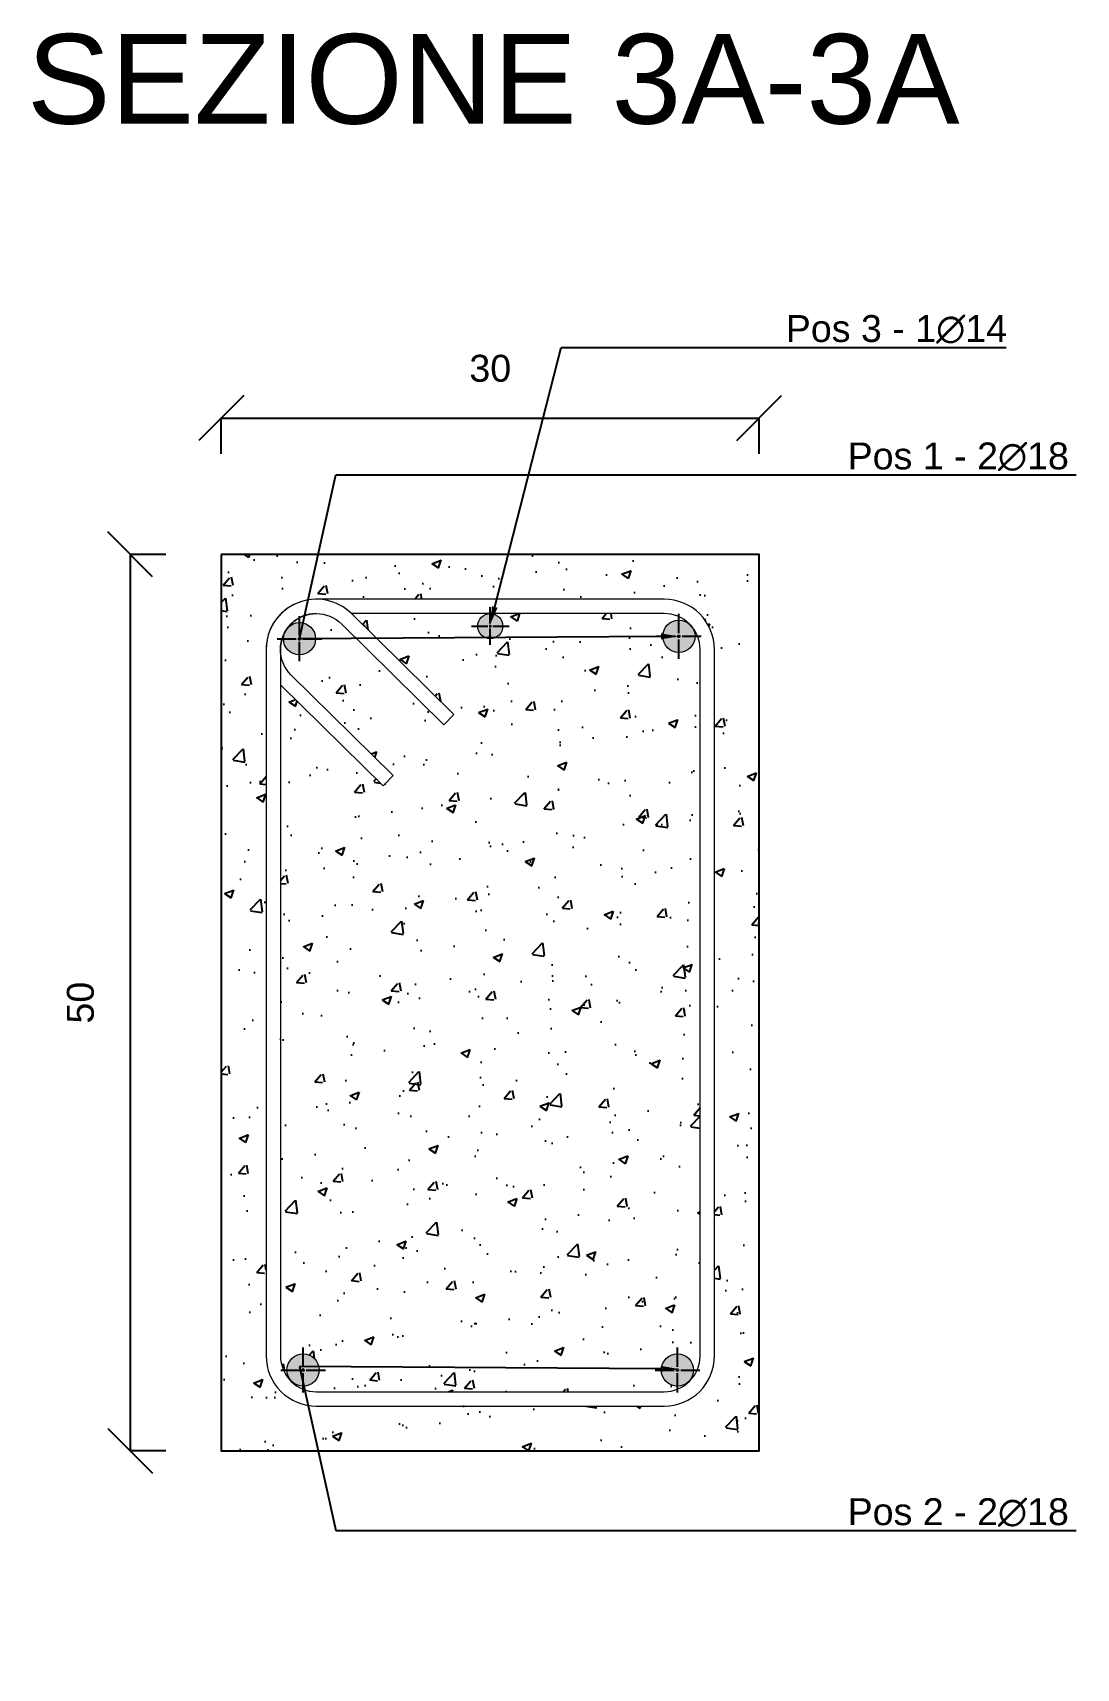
# Model space of a CAD drawing. Header units: millimetres. Extents: x -455371 to 117772, y -78417 to 116564.
# Drawn here: x -206030 to -205448, y -306 to 606 of the extents above; entities that cross this region are included whole.
import ezdxf
from ezdxf import colors
from ezdxf.entities.mleader import LeaderData, LeaderLine
from ezdxf.math import Vec2, Vec3

# ---------------------------------------------------------------- set-up
doc = ezdxf.new("R2010")
doc.units = ezdxf.units.MM
doc.linetypes.add('CENTER2', pattern=[28.575, 19.05, -3.175, 3.175, -3.175])
doc.layers.get('0').update_dxf_attribs({"color": 255})
for name, color, linetype, lineweight in [('armature', 5, 'Continuous', 18), ('Cls', 7, 'Continuous', 25), ('quote', 5, 'Continuous', 15), ('RETINO ARMATURE', 253, 'Continuous', 15), ('Scritte', 7, 'Continuous', 15), ('staffe', 10, 'Continuous', 15)]:
    doc.layers.add(name, color=color, linetype=linetype, lineweight=lineweight)
doc.layers.add('RETINI', color=253, linetype='Continuous')
doc.styles.get("Standard").update_dxf_attribs({"font": 'arial.ttf'})
doc.dimstyles.new('scala 1 a 10', dxfattribs={"dimtxt": 15, "dimasz": 25, "dimexe": 0.183, "dimexo": 0.1, "dimgap": 20, "dimtad": 2, "dimdec": 0, "dimlfac": 0.1, "dimzin": 0, "dimdsep": 46, "dimtxsty": 'Standard', "dimblk": 'OBLIQUE', "dimcen": -25, "dimadec": 0, "dimazin": 0, "dimtfac": 1, "dimtdec": 0, "dimtofl": 0, "dimtmove": 0, "dimatfit": 3, "dimfxl": 20, "dimfxlon": 1, "dimtolj": 1, "dimtzin": 0, "dimarcsym": 0})
pattern_1 = [(50, (138950.428, -61873.34), (52.833554, -4.622335), [5.5245, -60.7695]), (355, (138950.43, -61873.34), (-10.220592, 55.406485), [4.4196, -48.615769]), (100.451445, (138954.83, -61873.724), (42.612962, 50.784148), [4.6951026, -51.646171]), (46.1842, (138950.43, -61858.61), (78.612922, -12.192275), [8.28675, -91.15425]), (96.635558, (138956.98, -61859.62), (68.847199, 71.753576), [7.042657, -77.469326]), (351.18415, (138950.43, -61858.61), (68.847199, 71.753576), [6.62939, -72.923322]), (21, (138957.794, -61862.29), (43.9681735, -29.6569075), [5.5245, -60.7695]), (326, (138957.794, -61862.29), (17.922588, 53.41451), [4.4196, -48.6156]), (71.451445, (138961.46, -61864.76), (61.8907616, 23.757603), [4.6951026, -51.646082]), (37.5, (138950.428, -61873.339), (0.8956949, 24.5209613), [0, -48.02632, 0, -49.3522, 0, -48.79975]), (7.5, (138950.428, -61873.34), (19.3777021, 29.0523667), [0, -28.13812, 0, -46.92142, 0, -18.59915]), (327.5, (138934.002, -61873.339), (39.3212726, -1.6613358), [0, -18.415, 0, -57.4548, 0, -76.2381]), (317.5, (138926.636, -61873.34), (42.9574626, 7.3736824), [0, -23.9395, 0, -38.15588, 0, -54.1401])]
pattern_2 = [(50, (138950.428, -61873.34), (52.833554, -4.622335), [5.5245, -60.7695]), (355, (138950.43, -61873.34), (-10.220592, 55.406485), [4.4196, -48.615769]), (100.451445, (138954.83, -61873.724), (42.612962, 50.784148), [4.6951026, -51.646171]), (46.1842, (138950.43, -61858.61), (78.612922, -12.192275), [8.28675, -91.15425]), (96.635558, (138956.98, -61859.62), (68.847199, 71.753576), [7.042657, -77.469326]), (351.18415, (138950.43, -61858.61), (68.847199, 71.753576), [6.62939, -72.923322]), (21, (138957.794, -61862.29), (43.9681735, -29.6569075), [5.5245, -60.7695]), (326, (138957.794, -61862.29), (17.922588, 53.41451), [4.4196, -48.6156]), (71.451445, (138961.46, -61864.76), (61.8907616, 23.757603), [4.6951026, -51.646082]), (37.5, (138950.428, -61873.339), (0.8956949, 24.5209613), [0, -48.02632, 0, -49.3522, 0, -48.79975]), (7.5, (138950.428, -61873.34), (19.3777021, 29.0523667), [0, -28.13812, 0, -46.92142, 0, -18.59915]), (327.5, (138934.002, -61873.339), (39.3212726, -1.6613358), [0, -18.415, 0, -57.4548, 0, -76.2381]), (317.5, (138926.636, -61873.34), (42.9574626, 7.3736824), [0, -23.9395, 0, -38.15588, 0, -54.1401])]

# ---------------------------------------------------------------- blocks, each defined once
blk = doc.blocks.new('*U1867')
at = {"layer": 'Cls', "color": 0, "linetype": 'CENTER2', "transparency": 16777216}
for p, q in [((0, 1.8), (0, 12.5)), ((-12.5, 0), (-1.8, 0)), ((1.8, 0), (12.5, 0)), ((0, -12.5), (0, -1.8))]:
    blk.add_line(p, q, dxfattribs=at)
at = {"layer": 'Cls', "color": 0, "linetype": 'Continuous', "transparency": 16777216}
for p, q in [((-0.9, 0), (0.9, 0)), ((0, -0.9), (0, 0.9))]:
    blk.add_line(p, q, dxfattribs=at)
blk = doc.blocks.new('*U1868')
at = {"layer": 'Cls', "color": 0, "linetype": 'CENTER2', "transparency": 16777216}
for p, q in [((0, 1.8), (0, 12.5)), ((-12.5, 0), (-1.8, 0)), ((1.8, 0), (12.5, 0)), ((0, -12.5), (0, -1.8))]:
    blk.add_line(p, q, dxfattribs=at)
at = {"layer": 'Cls', "color": 0, "linetype": 'Continuous', "transparency": 16777216}
for p, q in [((-0.9, 0), (0.9, 0)), ((0, -0.9), (0, 0.9))]:
    blk.add_line(p, q, dxfattribs=at)
blk = doc.blocks.new('*U1869')
at = {"layer": 'Cls', "color": 0, "linetype": 'CENTER2', "transparency": 16777216}
for p, q in [((0, 1.8), (0, 12.5)), ((-12.5, 0), (-1.8, 0)), ((1.8, 0), (12.5, 0)), ((0, -12.5), (0, -1.8))]:
    blk.add_line(p, q, dxfattribs=at)
at = {"layer": 'Cls', "color": 0, "linetype": 'Continuous', "transparency": 16777216}
for p, q in [((-0.9, 0), (0.9, 0)), ((0, -0.9), (0, 0.9))]:
    blk.add_line(p, q, dxfattribs=at)
blk = doc.blocks.new('*U1870')
at = {"layer": 'Cls', "color": 0, "linetype": 'CENTER2', "transparency": 16777216}
for p, q in [((0, 1.8), (0, 12.5)), ((-12.5, 0), (-1.8, 0)), ((1.8, 0), (12.5, 0)), ((0, -12.5), (0, -1.8))]:
    blk.add_line(p, q, dxfattribs=at)
at = {"layer": 'Cls', "color": 0, "linetype": 'Continuous', "transparency": 16777216}
for p, q in [((-0.9, 0), (0.9, 0)), ((0, -0.9), (0, 0.9))]:
    blk.add_line(p, q, dxfattribs=at)
blk = doc.blocks.new('*U1871')
at = {"layer": 'Cls', "color": 0, "linetype": 'CENTER2', "transparency": 16777216}
for p, q in [((0, 1.8), (0, 12.5)), ((-12.5, 0), (-1.8, 0)), ((1.8, 0), (12.5, 0)), ((0, -12.5), (0, -1.8))]:
    blk.add_line(p, q, dxfattribs=at)
at = {"layer": 'Cls', "color": 0, "linetype": 'Continuous', "transparency": 16777216}
for p, q in [((-0.9, 0), (0.9, 0)), ((0, -0.9), (0, 0.9))]:
    blk.add_line(p, q, dxfattribs=at)
blk = doc.blocks.new('*U1872')
at = {"layer": 'Cls', "color": 0, "linetype": 'CENTER2', "transparency": 16777216}
for p, q in [((0, 1.8), (0, 12.5)), ((-12.5, 0), (-1.8, 0)), ((1.8, 0), (12.5, 0)), ((0, -12.5), (0, -1.8))]:
    blk.add_line(p, q, dxfattribs=at)
at = {"layer": 'Cls', "color": 0, "linetype": 'Continuous', "transparency": 16777216}
for p, q in [((-0.9, 0), (0.9, 0)), ((0, -0.9), (0, 0.9))]:
    blk.add_line(p, q, dxfattribs=at)
blk = doc.blocks.new('*U1873')
at = {"layer": 'Cls', "color": 0, "linetype": 'CENTER2', "transparency": 16777216}
for p, q in [((0, 1.8), (0, 12.5)), ((-12.5, 0), (-1.8, 0)), ((1.8, 0), (12.5, 0)), ((0, -12.5), (0, -1.8))]:
    blk.add_line(p, q, dxfattribs=at)
at = {"layer": 'Cls', "color": 0, "linetype": 'Continuous', "transparency": 16777216}
for p, q in [((-0.9, 0), (0.9, 0)), ((0, -0.9), (0, 0.9))]:
    blk.add_line(p, q, dxfattribs=at)
blk = doc.blocks.new('*U1874')
at = {"layer": 'Cls', "color": 0, "linetype": 'CENTER2', "transparency": 16777216}
for p, q in [((0, 1.8), (0, 12.5)), ((-12.5, 0), (-1.8, 0)), ((1.8, 0), (12.5, 0)), ((0, -12.5), (0, -1.8))]:
    blk.add_line(p, q, dxfattribs=at)
at = {"layer": 'Cls', "color": 0, "linetype": 'Continuous', "transparency": 16777216}
for p, q in [((-0.9, 0), (0.9, 0)), ((0, -0.9), (0, 0.9))]:
    blk.add_line(p, q, dxfattribs=at)
blk = doc.blocks.new('*U1883')
at = {"layer": 'Cls', "color": 0, "linetype": 'CENTER2', "transparency": 16777216}
for p, q in [((0, 1.4), (0, 10.5)), ((-10.5, 0), (-1.4, 0)), ((1.4, 0), (10.5, 0)), ((0, -10.5), (0, -1.4))]:
    blk.add_line(p, q, dxfattribs=at)
at = {"layer": 'Cls', "color": 0, "linetype": 'Continuous', "transparency": 16777216}
for p, q in [((-0.7, 0), (0.7, 0)), ((0, -0.7), (0, 0.7))]:
    blk.add_line(p, q, dxfattribs=at)
blk = doc.blocks.new('_Oblique')
at = {"color": 0, "linetype": 'ByBlock', "lineweight": -2}
blk.add_line((-0.5, -0.5), (0.5, 0.5), dxfattribs=at)
blk = doc.blocks.new('*D2474')
at = {"layer": 'Defpoints', "color": 0, "transparency": 16777216}
for p in [(-205924.46, 315.18), (-205975.3, -184.82), (-205924.46, -184.82)]:
    blk.add_point(p, dxfattribs=at)
at = {"layer": 'quote', "color": 0, "lineweight": -2, "transparency": 16777216}
for p, q in [((-205955.3, 315.18), (-205975.48, 315.18)), ((-205975.3, 315.18), (-205975.3, -184.82)), ((-205955.3, -184.82), (-205975.48, -184.82))]:
    blk.add_line(p, q, dxfattribs=at)
at = {"layer": 'quote', "color": 0, "lineweight": -2, "transparency": 16777216, "xscale": 25, "yscale": 25, "zscale": 25}
for p, rotation in [((-205975.3, 315.18), 90), ((-205975.3, -184.82), 270)]:
    blk.add_blockref('_Oblique', p, dxfattribs=dict(at, rotation=rotation))
at = {"layer": 'quote', "color": 0, "transparency": 16777216, "insert": (-206002.96, 65.18), "char_height": 15, "attachment_point": 5, "rotation": 90}
blk.add_mtext('\\A1;50', dxfattribs=at)
blk = doc.blocks.new('*D2475')
at = {"layer": 'Defpoints', "color": 0, "transparency": 16777216}
for p in [(-205624.46, 391.24), (-205924.46, 315.18), (-205624.46, 315.18)]:
    blk.add_point(p, dxfattribs=at)
at = {"layer": 'quote', "color": 0, "lineweight": -2, "transparency": 16777216}
for p, q in [((-205924.46, 371.24), (-205924.46, 391.42)), ((-205924.46, 391.24), (-205624.46, 391.24)), ((-205624.46, 371.24), (-205624.46, 391.42))]:
    blk.add_line(p, q, dxfattribs=at)
at = {"layer": 'quote', "color": 0, "lineweight": -2, "transparency": 16777216, "xscale": 25, "yscale": 25, "zscale": 25, "rotation": 180}
blk.add_blockref('_Oblique', (-205924.46, 391.24), dxfattribs=at)
at = {"layer": 'quote', "color": 0, "lineweight": -2, "transparency": 16777216, "xscale": 25, "yscale": 25, "zscale": 25}
blk.add_blockref('_Oblique', (-205624.46, 391.24), dxfattribs=at)
at = {"layer": 'quote', "color": 0, "transparency": 16777216, "insert": (-205774.46, 418.9), "char_height": 15, "attachment_point": 5}
blk.add_mtext('\\A1;30', dxfattribs=at)

msp = doc.modelspace()

# ---------------------------------------------------------------- hatches: boundary and pattern name
at = {"layer": 'RETINI'}
h = msp.add_hatch(dxfattribs=at)
h.set_pattern_fill('AR-CONC', color=256, scale=0.29)
h.set_pattern_definition(pattern_1)
h.paths.add_polyline_path([(-205624.46, 315.18), (-205924.46, 315.18), (-205924.46, -184.82), (-205624.46, -184.82)])
h.paths.add_polyline_path([(-205899.46, 113.6), (-205899.46, -131.82, 0.414214), (-205871.46, -159.82), (-205770.46, -159.82), (-205677.46, -159.82, 0.414214), (-205649.46, -131.82), (-205649.46, 117.6), (-205649.46, 262.18, 0.414214), (-205677.46, 290.18), (-205770.46, 290.18), (-205871.46, 290.18, 0.414214), (-205899.46, 262.18)], flags=16)
h = msp.add_hatch(dxfattribs=at)
h.set_pattern_fill('AR-CONC', color=256, scale=0.29)
h.set_pattern_definition(pattern_2)
h.paths.add_polyline_path([(-205624.46, 315.18), (-205924.46, 315.18), (-205924.46, -184.82), (-205624.46, -184.82)])
h.paths.add_polyline_path([(-205899.46, 113.6), (-205899.46, -131.82, 0.414214), (-205871.46, -159.82), (-205770.46, -159.82), (-205677.46, -159.82, 0.414214), (-205649.46, -131.82), (-205649.46, 117.6), (-205649.46, 262.18, 0.414214), (-205677.46, 290.18), (-205770.46, 290.18), (-205871.46, 290.18, 0.414214), (-205899.46, 262.18)], flags=16)
h = msp.add_hatch(dxfattribs=at)
h.set_pattern_fill('AR-CONC', color=256, scale=0.29)
h.set_pattern_definition(pattern_1)
h.paths.add_polyline_path([(-205657.46, 117.6), (-205657.46, 262.18, 0.093928), (-205658.85, 269.5), (-205660.28, 269.5, -1), (-205678.28, 269.5, -0.414214), (-205669.28, 278.5), (-205669.28, 280.43, 0.105747), (-205677.46, 282.18), (-205770.46, 282.18), (-205774.46, 282.18, -0.414214), (-205768.46, 276.18, -1), (-205780.46, 276.18, -0.414214), (-205774.46, 282.18), (-205851.86, 282.18), (-205794.7, 225.8), (-205800.32, 220.11), (-205857.51, 276.52, 0.325697), (-205880.83, 279.85), (-205880.83, 277.15, -0.414214), (-205871.83, 268.15, -1), (-205889.83, 268.15), (-205890.55, 268.15, 0.075904), (-205891.46, 262.18, 0.202528), (-205885.4, 247.84), (-205828.64, 191.86), (-205834.26, 186.17), (-205891.46, 242.58), (-205891.46, 113.6), (-205891.46, -131.82, 0.101865), (-205889.83, -139.72), (-205887.84, -139.72, -1), (-205869.84, -139.72, -0.414214), (-205878.84, -148.72), (-205878.84, -150.41, 0.094798), (-205871.46, -151.82), (-205770.46, -151.82), (-205677.46, -151.82, 0.094798), (-205670.08, -150.41), (-205670.08, -148.72, -0.414214), (-205679.08, -139.72, -1), (-205661.08, -139.72), (-205659.08, -139.72, 0.101865), (-205657.46, -131.82)])
h = msp.add_hatch(dxfattribs=at)
h.set_pattern_fill('AR-CONC', color=256, scale=0.29)
h.set_pattern_definition(pattern_2)
h.paths.add_polyline_path([(-205657.46, 117.6), (-205657.46, 262.18, 0.093928), (-205658.85, 269.5), (-205660.28, 269.5, -1), (-205678.28, 269.5, -0.414214), (-205669.28, 278.5), (-205669.28, 280.43, 0.105747), (-205677.46, 282.18), (-205770.46, 282.18), (-205774.46, 282.18, -0.414214), (-205768.46, 276.18, -1), (-205780.46, 276.18, -0.414214), (-205774.46, 282.18), (-205851.86, 282.18), (-205794.7, 225.8), (-205800.32, 220.11), (-205857.51, 276.52, 0.325697), (-205880.83, 279.85), (-205880.83, 277.15, -0.414214), (-205871.83, 268.15, -1), (-205889.83, 268.15), (-205890.55, 268.15, 0.075904), (-205891.46, 262.18, 0.202528), (-205885.4, 247.84), (-205828.64, 191.86), (-205834.26, 186.17), (-205891.46, 242.58), (-205891.46, 113.6), (-205891.46, -131.82, 0.101865), (-205889.83, -139.72), (-205887.84, -139.72, -1), (-205869.84, -139.72, -0.414214), (-205878.84, -148.72), (-205878.84, -150.41, 0.094798), (-205871.46, -151.82), (-205770.46, -151.82), (-205677.46, -151.82, 0.094798), (-205670.08, -150.41), (-205670.08, -148.72, -0.414214), (-205679.08, -139.72, -1), (-205661.08, -139.72), (-205659.08, -139.72, 0.101865), (-205657.46, -131.82)])
at = {"layer": 'RETINO ARMATURE'}
h = msp.add_hatch(color=256, dxfattribs=at)
h.dxf.hatch_style = 1
h.paths.add_polyline_path([(-205871.83, 268.15, 0.669514), (-205887.22, 274.49, 0.048083), (-205889.28, 271.25, 0.088226), (-205889.83, 268.15, 1)])
h.paths.add_polyline_path([(-205767.46, 275.18, 1), (-205781.46, 275.18, 1)])
h.paths.add_polyline_path([(-205660.28, 269.5, 1), (-205678.28, 269.5, 1)])
h = msp.add_hatch(color=256, dxfattribs=at)
h.dxf.hatch_style = 1
h.paths.add_polyline_path([(-205869.84, -139.72, 1), (-205887.84, -139.72, 1)])
h.paths.add_polyline_path([(-205661.08, -139.72, 1), (-205679.08, -139.72, 1)])

# ---------------------------------------------------------------- linework, layer by layer
at = {"layer": 'armature'}
for centre, radius in [((-205880.83, 268.15), 9), ((-205774.46, 275.18), 7), ((-205669.28, 269.5), 9), ((-205878.84, -139.72), 9), ((-205878.84, -139.72), 9), ((-205670.08, -139.72), 9), ((-205670.08, -139.72), 9)]:
    msp.add_circle(centre, radius, dxfattribs=at)
at = {"layer": 'Cls'}
msp.add_lwpolyline([(-205924.46, 315.18), (-205924.46, -184.82), (-205624.46, -184.82), (-205624.46, 315.18), (-205924.46, 315.18)], dxfattribs=at)
msp.add_lwpolyline([(-205924.46, 315.18), (-205924.46, -184.82), (-205624.46, -184.82), (-205624.46, 315.18), (-205924.46, 315.18)], dxfattribs=at)
msp.add_point((-205774.69, 269.56), dxfattribs=at)
msp.add_point((-205774.69, 269.56), dxfattribs=at)
at = {"layer": 'staffe'}
msp.add_lwpolyline([(-205899.46, 113.6), (-205899.46, -131.82, 0.414214), (-205871.46, -159.82), (-205770.46, -159.82), (-205677.46, -159.82, 0.414214), (-205649.46, -131.82), (-205649.46, 117.6), (-205649.46, 262.18, 0.414214), (-205677.46, 290.18), (-205770.46, 290.18), (-205871.46, 290.18, 0.414214), (-205899.46, 262.18)], format="xyb", close=True, dxfattribs=at)
msp.add_lwpolyline([(-205899.46, 113.6), (-205899.46, -131.82, 0.414214), (-205871.46, -159.82), (-205770.46, -159.82), (-205677.46, -159.82, 0.414214), (-205649.46, -131.82), (-205649.46, 117.6), (-205649.46, 262.18, 0.414214), (-205677.46, 290.18), (-205770.46, 290.18), (-205871.46, 290.18, 0.414214), (-205899.46, 262.18)], format="xyb", close=True, dxfattribs=at)
for points in [[(-205891.22, 242.34), (-205834.26, 186.17), (-205828.64, 191.86), (-205885.6, 248.04, -1), (-205857.32, 276.32), (-205800.32, 220.11), (-205794.7, 225.8), (-205851.66, 281.98, 0.668179), (-205899.46, 262.18)], [(-205891.22, 242.34), (-205834.26, 186.17), (-205828.64, 191.86), (-205885.6, 248.04, -1), (-205857.32, 276.32), (-205800.32, 220.11), (-205794.7, 225.8), (-205851.66, 281.98, 0.668179), (-205899.46, 262.18)], [(-205871.46, 282.18), (-205871.46, 282.18, 0.414214), (-205891.46, 262.18), (-205891.46, 113.6), (-205891.46, -131.82, 0.414214), (-205871.46, -151.82), (-205770.46, -151.82), (-205677.46, -151.82, 0.414214), (-205657.46, -131.82), (-205657.46, 117.6), (-205657.46, 262.18, 0.414214), (-205677.46, 282.18), (-205770.46, 282.18), (-205851.86, 282.18)], [(-205871.46, 282.18), (-205871.46, 282.18, 0.414214), (-205891.46, 262.18), (-205891.46, 113.6), (-205891.46, -131.82, 0.414214), (-205871.46, -151.82), (-205770.46, -151.82), (-205677.46, -151.82, 0.414214), (-205657.46, -131.82), (-205657.46, 117.6), (-205657.46, 262.18, 0.414214), (-205677.46, 282.18), (-205770.46, 282.18), (-205851.86, 282.18)]]:
    msp.add_lwpolyline(points, format="xyb", dxfattribs=at)

# ---------------------------------------------------------------- block references
at = {"layer": 'Cls', "linetype": 'CENTER2'}
for name, p in [('*U1883', (-205774.46, 275.18)), ('*U1868', (-205880.83, 268.15)), ('*U1872', (-205880.83, 268.15)), ('*U1867', (-205669.28, 269.5)), ('*U1871', (-205669.28, 269.5)), ('*U1869', (-205878.84, -139.72)), ('*U1873', (-205878.84, -139.72)), ('*U1870', (-205670.08, -139.72)), ('*U1874', (-205670.08, -139.72))]:
    msp.add_blockref(name, p, dxfattribs=at)

# ---------------------------------------------------------------- texts
at = {"layer": 'Scritte', "insert": (-206032.79, 605.4), "char_height": 50, "attachment_point": 1}
msp.add_mtext_dynamic_manual_height_columns('SEZIONE 3A-3A', width=534.1651, gutter_width=12.5, heights=[0], dxfattribs=at)

# ---------------------------------------------------------------- dimensions: what is measured, and where the dimension line sits
at = {"layer": 'quote'}
dim = msp.add_linear_dim(base=(-205624.46, 391.24), p1=(-205924.46, 315.18), p2=(-205624.46, 315.18), dimstyle='scala 1 a 10', dxfattribs=at)
dim.commit()
dim.dimension.update_dxf_attribs({"geometry": '*D2475', "text_midpoint": (-205774.46, 418.9)})
dim = msp.add_linear_dim(base=(-205975.3, -184.82), p1=(-205924.46, 315.18), p2=(-205924.46, -184.82), angle=90, dimstyle='scala 1 a 10', dxfattribs=at)
dim.commit()
dim.dimension.update_dxf_attribs({"geometry": '*D2474', "text_midpoint": (-206002.96, 65.18)})

# ---------------------------------------------------------------- leaders
ml = msp.add_multileader_mtext('Standard', dxfattribs=at)
ml.set_content('Pos 3 - 1∅14', color=256)
ml.set_leader_properties()
ml.build(insert=Vec2(0, 0))
ml.multileader.update_dxf_attribs({"text_left_attachment_type": 6, "text_right_attachment_type": 6, "dogleg_length": 20, "arrow_head_size": 10})
ctx = ml.context
ctx.base_point, ctx.char_height, ctx.arrow_head_size, ctx.landing_gap_size, ctx.plane_origin = Vec3(-205659.66, 430.66), 15, 10, 50, Vec3(-205774.46, 276.18)
ctx.left_attachment, ctx.right_attachment = 6, 6
notes = []
notes.append((ctx, [(0, (1, 1, 0), (-205734.86, 430.66), (1, 0), 75.2, [(0, [(-205774.46, 276.18)], 0, [])])]))
ctx.mtext.insert, ctx.mtext.flow_direction = Vec3(-205609.66, 448.66), 5
ml = msp.add_multileader_mtext('Standard', dxfattribs=at)
ml.set_content('Pos 1 - 2∅18 ', color=256)
ml.set_leader_properties()
ml.build(insert=Vec2(0, 0))
ml.multileader.update_dxf_attribs({"text_left_attachment_type": 6, "text_right_attachment_type": 6, "dogleg_length": 20, "arrow_head_size": 10})
ctx = ml.context
ctx.base_point, ctx.char_height, ctx.arrow_head_size, ctx.landing_gap_size, ctx.plane_origin = Vec3(-205625.18, 359.59), 15, 10, 50, Vec3(-205668.93, 270.48)
ctx.left_attachment, ctx.right_attachment = 6, 6
notes.append((ctx, [(0, (1, 1, 0), (-205645.47, 359.59), (1, 0), 20.29, [(1, [(-205669.28, 269.5), (-205880.83, 268.15), (-205860.55, 359.59)], 0, [])])]))
ctx.mtext.insert, ctx.mtext.flow_direction = Vec3(-205575.18, 377.59), 5
ml = msp.add_multileader_mtext('Standard', dxfattribs=at)
ml.set_content('Pos 2 - 2∅18 ', color=256)
ml.set_leader_properties()
ml.build(insert=Vec2(0, 0))
ml.multileader.update_dxf_attribs({"text_left_attachment_type": 6, "text_right_attachment_type": 6, "dogleg_length": 20, "arrow_head_size": 10})
ctx = ml.context
ctx.base_point, ctx.char_height, ctx.arrow_head_size, ctx.landing_gap_size, ctx.plane_origin = Vec3(-205625.18, -229.23), 15, 10, 50, Vec3(-205668.93, -140.12)
ctx.left_attachment, ctx.right_attachment = 6, 6
notes.append((ctx, [(0, (1, 1, 0), (-205645.47, -229.23), (1, 0), 20.29, [(1, [(-205669.28, -139.14), (-205880.83, -137.79), (-205860.55, -229.23)], 0, [])])]))
ctx.mtext.insert, ctx.mtext.flow_direction = Vec3(-205575.18, -211.23), 5
for ctx, leaders in notes:
    for number, flags, end, landing, length, lines in leaders:
        leader = LeaderData()
        leader.index, (leader.has_last_leader_line, leader.has_dogleg_vector, leader.attachment_direction) = number, flags
        leader.last_leader_point, leader.dogleg_vector, leader.dogleg_length = Vec3(end), Vec3(landing), length
        for number, points, colour, breaks in lines:
            line = LeaderLine()
            line.index, line.vertices, line.color, line.breaks = number, Vec3.list(points), colors.encode_raw_color(colour), breaks
            leader.lines.append(line)
        ctx.leaders.append(leader)

doc.saveas('drawing.dxf')
